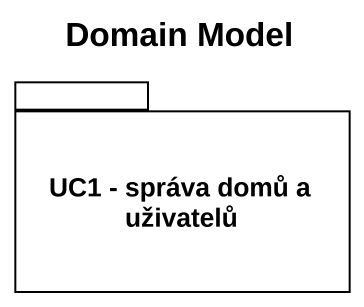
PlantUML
@startuml
title Domain Model
package "UC1 - správa domů a uživatelů" as UC1_správa_domů_a_uživatelů {
}
@enduml
